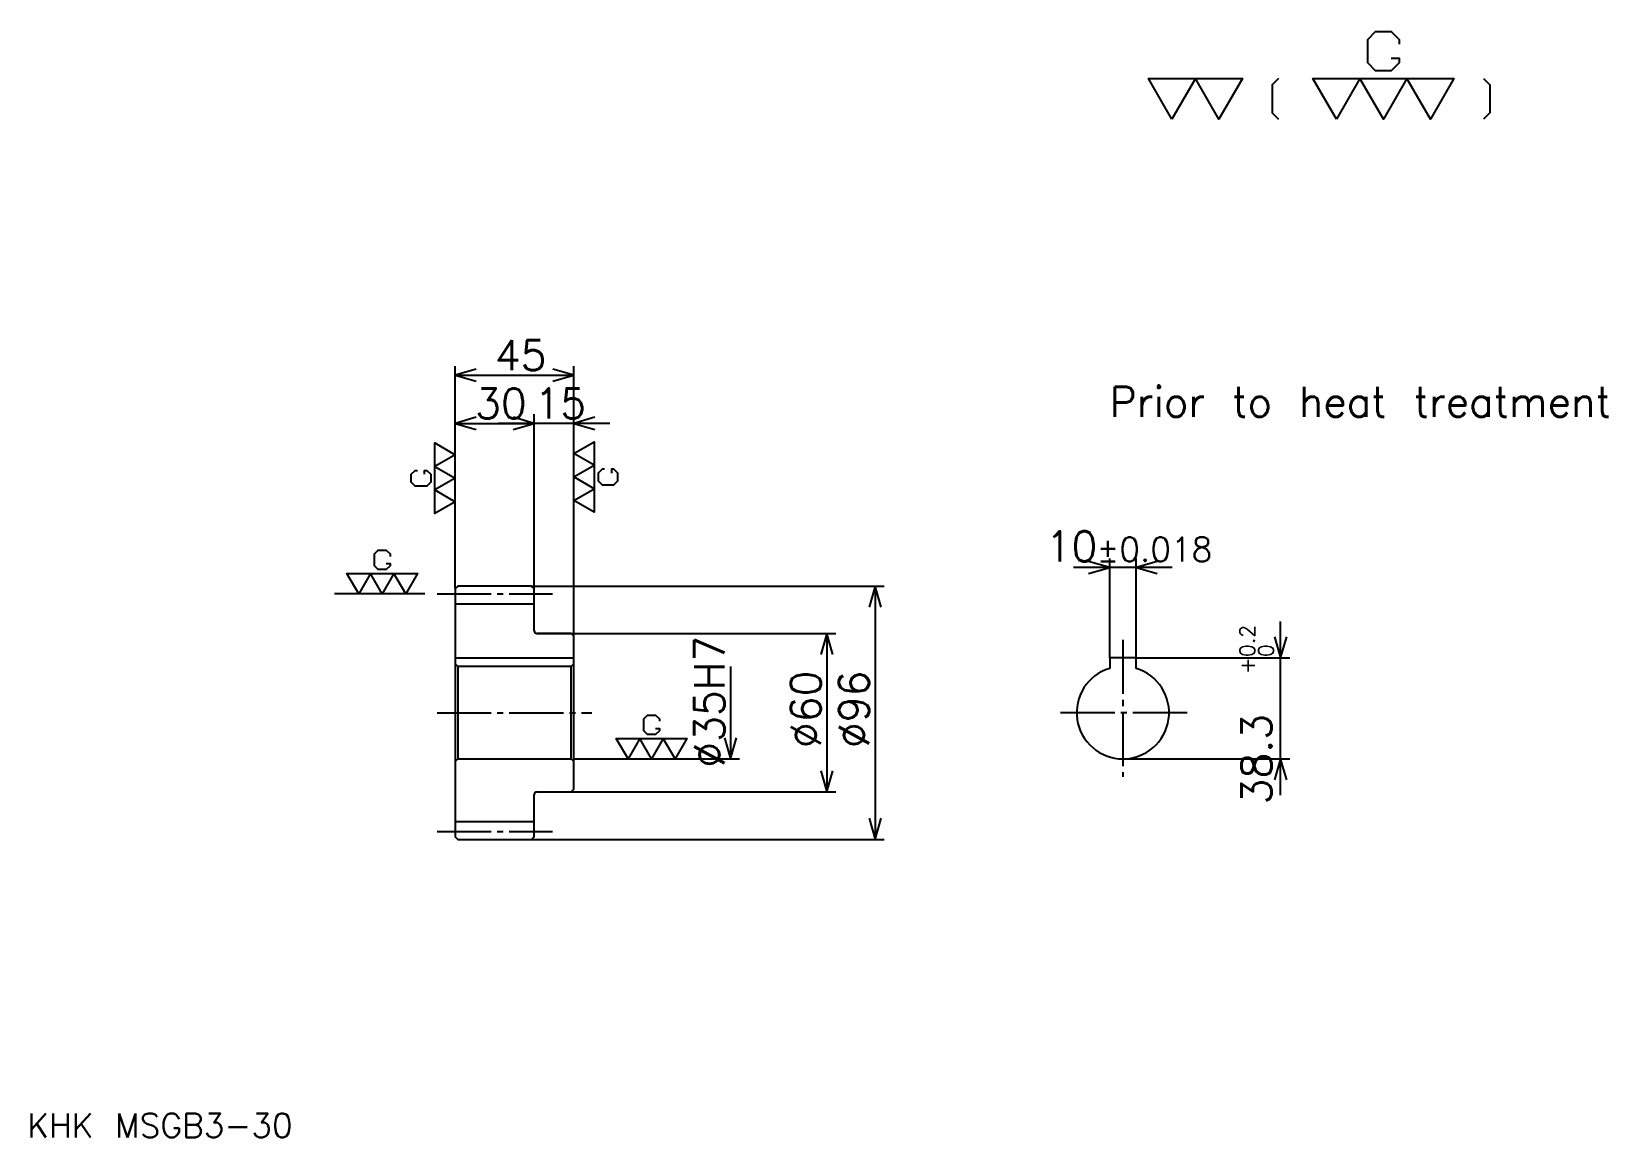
# Model space of a CAD drawing. Extents: x 24 to 622, y 25 to 444.
import ezdxf

# ---------------------------------------------------------------- set-up
doc = ezdxf.new("R2010")
doc.units = 0
doc.linetypes.add('DASHDOT', pattern=[27.391305, 20.543478, -2.282609, 2.282609, -2.282609])
doc.layers.get('0').update_dxf_attribs({"linetype": 'CONTINUOUS'})
doc.layers.add('DASHDOT', color=6, linetype='DASHDOT')
doc.styles.add('KANJI', font='TXT', dxfattribs={"bigfont": 'BIGFONT'})

msp = doc.modelspace()

# ---------------------------------------------------------------- linework, layer by layer
at = {"color": 5}
for p, q in [((184.891312, 234.032608), (184.891312, 317.347839)), ((229.891312, 234.032608), (229.891312, 317.347839)), ((184.891312, 313.92392), (229.891312, 313.92392)), ((214.891312, 234.032608), (214.891312, 299.086945)), ((184.891312, 295.663025), (214.891312, 295.663025)), ((243.58696, 295.663025), (201.195663, 295.663025)), ((456.630432, 241.071747), (419.239136, 241.071747)), ((432.934784, 206.832611), (432.934784, 244.495651)), ((442.934814, 206.832611), (442.934814, 244.495651)), ((184.891312, 233.032608), (184.891312, 234.032608)), ((213.891312, 234.032608), (229.891312, 234.032608)), ((214.891312, 233.032608), (214.891312, 234.032608)), ((229.891312, 234.032608), (347.445679, 234.032608)), ((229.891312, 215.032608), (229.891312, 234.032608)), ((344.021729, 234.032608), (344.021729, 138.032608)), ((215.891312, 216.032608), (229.891312, 216.032608)), ((229.891312, 216.032608), (329.184814, 216.032608)), ((325.760864, 216.032608), (325.760864, 156.032608)), ((497.717407, 154.83696), (497.717407, 220.528259)), ((289.239136, 203.532608), (289.239136, 168.532608)), ((442.934814, 206.832611), (501.141357, 206.832611)), ((229.891312, 168.532608), (292.663055, 168.532608)), ((437.934784, 168.532608), (501.141357, 168.532608)), ((215.891312, 156.032608), (229.891312, 156.032608)), ((229.891312, 156.032608), (329.184814, 156.032608)), ((213.891312, 138.032608), (229.891312, 138.032608)), ((229.891312, 138.032608), (347.445679, 138.032608))]:
    msp.add_line(p, q, dxfattribs=at)
at = {"color": 7}
msp.add_line((173.478271, 231.032608), (139.239136, 231.032608), dxfattribs=at)
at = {"color": 4}
for p, q in [((184.891312, 227.282608), (214.891312, 227.282608)), ((184.891312, 206.832611), (229.891312, 206.832611)), ((185.891312, 203.532608), (185.891312, 168.532608)), ((228.891312, 203.532608), (229.891312, 204.532608)), ((228.891312, 168.532608), (229.891312, 167.532608)), ((184.891312, 144.782608), (214.891312, 144.782608))]:
    msp.add_line(p, q, dxfattribs=at)
at = {"color": 7}
for points in [[(539.608704, 434.015228), (542.57605, 434.015228), (542.57605, 432.234772), (539.608704, 429.267395), (533.673889, 429.267395), (530.706543, 432.234772), (530.706543, 441.136963), (533.673889, 444.10434), (539.608704, 444.10434), (542.57605, 441.136963), (542.57605, 439.356537)], [(456.521729, 410.869568), (447.619568, 426.299988), (483.228241, 426.299988), (474.32608, 410.869568), (465.423889, 426.299988), (456.521729, 410.869568)], [(496.878235, 426.299988), (494.504333, 423.926086), (494.504333, 413.243469), (496.878235, 410.869568)], [(518.836975, 410.869568), (509.934784, 426.299988), (563.347839, 426.299988), (554.445618, 410.869568), (545.543457, 426.299988), (536.641296, 410.869568), (527.739136, 426.299988), (518.836975, 410.869568)], [(574.623901, 426.299988), (576.997803, 423.926086), (576.997803, 413.243469), (574.623901, 410.869568)], [(184.891312, 265.989136), (177.176086, 261.538025), (177.176086, 288.244568), (184.891312, 283.793457), (177.176086, 279.342407), (184.891312, 274.891296), (177.176086, 270.440216), (184.891312, 265.989136)], [(229.891312, 284.25), (237.606537, 288.70108), (237.606537, 261.994568), (229.891312, 266.445648), (237.606537, 270.896729), (229.891312, 275.347839), (237.606537, 279.79892), (229.891312, 284.25)], [(173.318481, 276.375), (173.318481, 277.858704), (174.20871, 277.858704), (175.692398, 276.375), (175.692398, 273.407593), (174.20871, 271.92392), (169.757614, 271.92392), (168.273926, 273.407593), (168.273926, 276.375), (169.757614, 277.858704), (170.647827, 277.858704)], [(241.464142, 278.315216), (240.573914, 278.315216), (239.090225, 276.831512), (239.090225, 273.864136), (240.573914, 272.380432), (245.025009, 272.380432), (246.508698, 273.864136), (246.508698, 276.831512), (245.025009, 278.315216), (244.134796, 278.315216), (244.134796, 276.831512)], [(158.755447, 242.605438), (160.239136, 242.605438), (160.239136, 241.71521), (158.755447, 240.231522), (155.788055, 240.231522), (154.304352, 241.71521), (154.304352, 246.166306), (155.788055, 247.649994), (158.755447, 247.649994), (160.239136, 246.166306), (160.239136, 245.276093)], [(148.369568, 231.032608), (143.918488, 238.747833), (170.625, 238.747833), (166.17392, 231.032608), (161.722839, 238.747833), (157.271744, 231.032608), (152.820663, 238.747833), (148.369568, 231.032608)], [(260.820679, 180.105438), (262.304352, 180.105438), (262.304352, 179.21521), (260.820679, 177.731522), (257.853271, 177.731522), (256.369568, 179.21521), (256.369568, 183.666306), (257.853271, 185.149994), (260.820679, 185.149994), (262.304352, 183.666306), (262.304352, 182.776093)], [(250.434784, 168.532608), (245.983704, 176.247833), (272.690216, 176.247833), (268.239136, 168.532608), (263.788055, 176.247833), (259.336975, 168.532608), (254.88588, 176.247833), (250.434784, 168.532608)]]:
    msp.add_lwpolyline(points, dxfattribs=at)
at = {"color": 5}
for points in [[(192.880447, 316.206543), (184.891312, 313.92392), (192.880447, 311.641296)], [(221.902176, 311.641296), (229.891312, 313.92392), (221.902176, 316.206543)], [(192.880447, 297.945648), (184.891312, 295.663025), (192.880447, 293.380432)], [(206.902176, 293.380432), (214.891312, 295.663025), (206.902176, 297.945648)], [(206.902176, 293.380432), (214.891312, 295.663025), (206.902176, 297.945648)], [(237.880447, 297.945648), (229.891312, 295.663025), (237.880447, 293.380432)], [(424.945648, 238.789124), (432.934784, 241.071747), (424.945648, 243.35434)], [(450.92395, 243.35434), (442.934814, 241.071747), (450.92395, 238.789124)], [(346.304352, 226.043472), (344.021729, 234.032608), (341.739136, 226.043472)], [(328.043488, 208.043472), (325.760864, 216.032608), (323.478271, 208.043472)], [(495.434814, 214.821732), (497.717407, 206.832611), (500.000061, 214.821732)], [(286.956543, 176.521744), (289.239136, 168.532608), (291.521729, 176.521744)], [(500.000061, 160.543472), (497.717407, 168.532608), (495.434814, 160.543472)], [(323.478271, 164.021744), (325.760864, 156.032608), (328.043488, 164.021744)], [(341.739136, 146.021744), (344.021729, 138.032608), (346.304352, 146.021744)]]:
    msp.add_lwpolyline(points, dxfattribs=at)
at = {"color": 4}
for points in [[(214.891312, 217.032608), (214.891312, 233.032608), (213.891312, 234.032608), (185.891312, 234.032608), (184.891312, 233.032608), (184.891312, 167.532608)], [(215.891312, 156.032608), (228.891312, 156.032608), (229.891312, 157.032608), (229.891312, 215.032608), (228.891312, 216.032608), (215.891312, 216.032608)], [(184.891312, 167.532608), (185.891312, 168.532608), (228.891312, 168.532608), (228.891312, 203.532608), (185.891312, 203.532608), (184.891312, 204.532608)], [(442.934814, 202.803116), (442.934814, 206.832611), (432.934784, 206.832611), (432.934784, 202.803116)], [(184.891312, 167.532608), (184.891312, 139.032608), (185.891312, 138.032608), (213.891312, 138.032608), (214.891312, 139.032608), (214.891312, 155.032608)]]:
    msp.add_lwpolyline(points, dxfattribs=at)
for centre, radius, start, end in [((215.891312, 217.032608), 1, 180, 270), ((437.934784, 186.032608), 17.5, 106.601549926, 73.398402123), ((215.891312, 155.032608), 1, 90, 180)]:
    msp.add_arc(centre, radius, start, end, dxfattribs=at)
at = {"layer": 'DASHDOT', "color": 7}
for p, q in [((178.043488, 231.032608), (221.739136, 231.032608)), ((437.934784, 213.680435), (437.934784, 161.684784)), ((178.043488, 186.032608), (236.739136, 186.032608)), ((462.282593, 186.032608), (413.586975, 186.032608)), ((178.043488, 141.032608), (221.739136, 141.032608))]:
    msp.add_line(p, q, dxfattribs=at)

# ---------------------------------------------------------------- texts
at = {"color": 7, "style": 'KANJI'}
for s, height, p in [('45', 11.413043, (199.972839, 315.75)), ('30', 11.413043, (192.472839, 297.489136)), ('15', 11.413043, (214.972839, 297.489136)), ('Prior to heat treatment', 11.413043, (432.934784, 298.136963)), ('10', 11.413043, (408.669495, 243.35434)), ('%%p0.018', 9.130435, (427.956116, 243.35434)), ('KHK MSGB3-30', 9.130435, (22.826086, 25.108696))]:
    msp.add_text(s, height=height, dxfattribs=at).set_placement(p)
for s, height, p in [('0.2', 5.706522, (487.902222, 207.10141)), ('%%c35H7', 11.413043, (286.956543, 165.203796)), ('0', 5.706522, (494.978271, 207.10141)), ('+', 5.706522, (487.902222, 200.710098)), ('%%c60', 11.413043, (323.478271, 172.622284)), ('%%c96', 11.413043, (341.739136, 172.622284)), ('38.3', 11.413043, (494.293518, 151.309937))]:
    msp.add_text(s, height=height, rotation=90, dxfattribs=at).set_placement(p)

doc.saveas('drawing.dxf')
